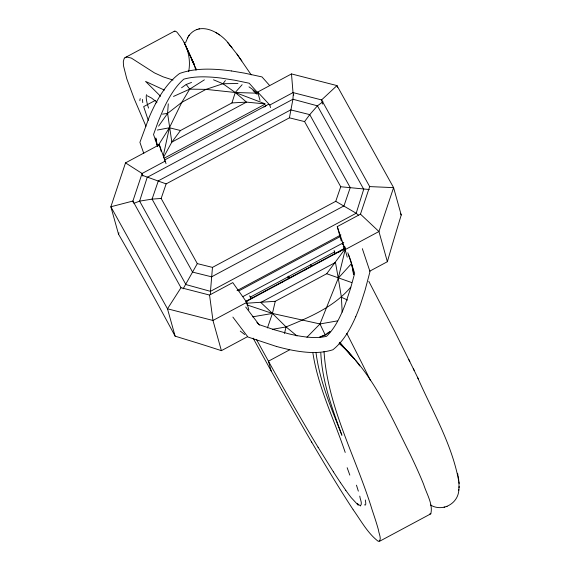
<?xml version="1.0" encoding="UTF-8"?>
<svg xmlns="http://www.w3.org/2000/svg" width="570" height="570" viewBox="0 0 570 570"><rect width="100%" height="100%" fill="white"/><g stroke="black" fill="none" stroke-linecap="round" stroke-linejoin="round"><path stroke-width="0.85" d="M293.237 94.57L292.93 99.237L289.418 117.826L166.148 183.889L161.153 198.46L197.306 263.618L212.475 267.387L335.744 201.317L340.739 186.746L304.587 121.588L289.418 117.826M163.398 157.548L171.834 142.13L167.594 113.401L168.278 103.833M212.475 267.387L210.465 291.341L210.658 294.612M430.514 505.013C442.584 512.366 458.722 503.424 458.843 489.302M459.007 487.728L458.964 481.764M458.722 490.563L459.128 486.481M188.649 71.67C191.1 59.123 187.644 45.885 179.842 35.86C178.431 34.599 176.322 29.747 174.221 31.621M163.319 155.61L169.404 127.773L181.787 102.351L189.696 89.141L204.359 79.843M267.43 327.935L272.424 313.45L275.267 301.302L326.71 273.735L345.028 249.012M284.473 333.5L286.069 326.916C309.403 317.362 334.17 306.909 350.735 287.166M306.924 337.276L319.984 323.952L338.274 278.16L345.327 249.161M260.034 100.427L257.697 92.041L291.491 73.929L336.977 85.593L393.592 187.63L401.23 214.983L394.205 238.338A429.196 59.608 -73.3 0 0 387.365 261.716L369.702 271.185M264.58 103.868L246.504 102.115L171.834 142.13L180.498 130.501L231.94 102.935L235.253 92.49L242.122 84.695M166.034 163.597L159.322 144.766L125.521 162.877L110.872 206.768L118.503 234.128A229.845 13.117 61.8 0 1 175.118 336.158L198.367 343.29A429.196 93.537 16.1 0 1 221.395 350.664L247.515 336.671M341.309 241.117L337.255 226.611L360.475 214.163L369.681 186.597L321.587 99.921L293.023 92.597L269.802 105.037L257.697 92.041M155.175 139.871L155.653 138.489M118.503 234.128L118.987 232.809M185.549 42.764L187.901 37.207M355.758 316.692C350.386 329.004 343.553 341.238 332.909 349.759C319.984 353.885 306.09 352.766 292.944 350.351A197.947 196.037 -52.3 0 1 276.35 346.403M155.824 103.22C161.809 91.977 169.283 81.161 179.607 73.473C192.061 69.006 205.556 68.614 218.631 69.554A193.373 156.308 -23.7 0 1 231.299 70.944M197.306 263.618L183.113 288.855M188.784 35.86C199.977 20.356 221.409 32.768 229.817 45.094M187.466 37.941L189.226 35.119M157.812 146.105L169.404 127.773L180.498 130.501M165.314 161.032L142.094 173.48L132.895 201.046L180.989 287.722L167.487 308.805L175.118 336.158M158.617 126.127L167.594 113.401L181.787 102.351L206.012 89.369L222.934 83.74L237.961 83.491M304.587 121.588L309.745 114.62L317.433 105.835L322.962 101.781M213.515 79.807L222.934 83.74L225.385 80.57M342.164 312.118L341.409 297.262L338.274 278.16L351.59 263.49M264.836 106.725L266.133 105.536L263.924 107.017M343.247 249.845L345.213 248.057L246.183 301.131M305.385 269.866L306.681 268.705M173.002 80.056L163.113 76.843L154.47 72.896L131.314 58.069L126.804 57.029L125.165 57.563L124.089 58.717L123.305 61.667L123.505 65.814L126.804 78.824L134.321 99.066L145.956 126.248M181.552 87.78L186.219 84.481L191.541 82.429M329.973 331.911L325.249 335.046L319.977 337.262M342.221 244.687L342.969 244.195M343.275 246.454L343.895 246.048M325.427 334.476L325.926 334.155M326.923 333.514L329.916 331.583M338.487 252.261L345.213 248.057M353.122 509.673C360.981 520.595 367.572 533.214 378.387 541.429C382.506 540.182 378.601 533.128 378.48 530.079C376.628 523.274 374.376 516.584 372.139 509.901C356.015 457.076 327.572 407.422 324.024 351.441M379.356 541.393L430.799 513.827C433.257 504.129 426.531 493.777 423.638 484.379C419.513 474.126 414.867 464.094 410.108 454.126C390.286 414.996 372.78 372.944 339.086 343.368M124.951 57.712L174.84 30.972M155.254 100.427L143.668 106.633L148.278 120.355M164.117 158.253L265.435 103.954M164.573 160.02L268.477 104.338M180.989 287.722L209.553 295.053L232.774 282.606L246.76 302.357L248.869 309.909M237.027 290.6L340.931 234.911M238.901 290.871L340.461 236.436M242.813 296.649L343.803 242.521M250.166 297.184L334.711 251.876M343.325 247.259L344.886 246.418M245.77 301.772L344.75 248.727M246.76 302.357L212.966 320.468L167.487 308.805L110.872 206.768L132.895 201.046L133.359 202.72M347.244 257.184L345.135 249.632L378.936 231.52L393.592 187.63L369.681 186.597M289.667 349.816L268.449 361.188L271.17 370.942L281.673 389.766M173.508 96.43L189.696 89.141L206.012 89.369L235.253 92.49L257.099 93.195M246.34 301.402L248.748 300.333M319.563 337.134L322.242 335.965M322.784 335.73L323.318 335.495M323.853 335.267L325.249 335.046L319.984 323.952L272.424 313.45L246.789 304.836M430.799 513.827L429.83 513.855M133.922 203.312L139.614 201.132L152.076 199.122L161.153 198.46M360.34 506.01C362.848 503.602 359.877 498.971 359.777 496.114M444.094 507.264L444.849 507.072M446.36 506.666L447.122 506.474M196.579 29.554L197.341 29.369M198.844 28.956L199.607 28.771M157.349 130.046L169.404 127.773M280.853 282.549L282.563 282.243M272.517 329.31L286.069 326.916L297.027 335.987M319.984 323.952L337.355 320.903M252.61 316.834L272.424 313.45L286.069 326.916M162.493 114.128L167.594 113.401M275.267 301.302L246.112 303.261M231.94 102.935L246.504 102.115L235.253 92.49L222.934 83.74M369.31 189.525L340.739 186.746M231.306 70.937L244.644 73.16L261.986 76.914L269.467 85.322M276.343 346.432L247.921 337.005L232.873 317.091M326.71 273.735L351.711 282.556M147.331 95.817L151.513 98.033L157.014 102.237M164.388 90.096L145.578 81.425L160.583 96.287M235.253 92.49L264.623 103.64M166.148 183.889L142.472 175.368M341.409 297.262L347.636 300.084M335.744 201.317L356.186 213.244L358.623 215.31M125.521 162.877L142.094 173.48L142.814 176.037M218.182 34.008L219.514 34.92M215.709 32.355L217.049 33.274M358.259 505.248L351.163 497.589A226.938 12.932 61.8 0 1 345.776 490.307M343.297 246.447L345.263 247.964M240.284 331.099L244.708 334.526M339.335 343.019L347.387 350.942L354.626 359.235M360.475 214.163L378.936 231.52L387.365 261.716M272.424 313.45L260.804 302.471L335.466 262.457L338.274 278.16M339.77 342.748L350.75 354.839M339.734 342.314L350.65 355.082M258.182 93.273L249.197 83.227L234.783 80.227L220.896 78.054A170.366 137.712 -23.7 0 0 213.465 77.285C203.583 76.544 193.444 76.451 183.825 79.145C176.501 85.486 171.242 93.822 166.761 102.322A170.366 137.712 -23.7 0 0 163.597 108.763L158.332 121.196L153.537 134.492L157.527 145.984M229.917 45.244L236.985 54.15L251.22 74.862M227.694 42.608L232.018 47.702M350.814 354.925L353.464 358.238M355.352 360.14L357.96 363.496M249.503 295.809L251.669 298.644M245.698 307.009L259.008 324.579L274.006 329.681L288.42 333.735A170.366 168.727 -52.3 0 0 296.108 335.431C306.083 337.298 316.493 338.573 326.517 336.321C333.992 329.189 338.765 319.777 342.812 310.401A170.366 168.727 -52.3 0 0 345.719 303.019L350.457 288.705L354.668 273.315L347.828 252.774M358.423 364.109L359.784 365.947M186.219 84.481L189.696 89.141M236.985 54.15L239.03 57.029M239.842 58.133L241.844 60.947M345.798 490.343L340.596 482.797M191.249 59.166L194.071 64.189L195.816 70.046M333.393 471.832L318.053 447.194M192.482 61.866L193.123 63.035M271.17 370.942L260.54 351.669A270.301 15.433 61.8 0 1 253.144 338.138M193.451 63.633L196.664 69.903M368.811 281.323L394.768 331.491L414.276 370.614M408.889 359.656L409.809 361.53M417.482 377.247C432.687 411.925 452.958 445.74 459.128 483.524M413.279 368.583L418.551 379.428M193.373 62.686L184.195 42.672L194.071 64.189L185.599 45.515M345.206 452.445C334.205 419.42 318.21 387.757 312.916 353.079M143.804 153.472L139.907 142.343L149.176 117.242A197.947 160.006 -23.7 0 1 155.81 103.213M337.255 226.611L345.135 249.632M362.342 248.677L370.001 271.577L365.071 290.201L360.653 304.052A193.373 191.506 -52.3 0 1 355.766 316.692M334.091 250.479L335.203 253.878M356.464 485.177L358.345 491.141M337.454 87.303L336.977 85.593L321.587 99.921L322.755 104.111M293.735 95.154L293.023 92.597L291.491 73.929M269.802 105.037L270.515 107.602M221.395 350.664L212.966 320.468L209.553 295.053M159.322 144.766L161.196 151.47M458.209 476.442L458.814 480.446M457.582 473.278L458.016 475.508M142.757 102.6L142.436 99.451M316.008 352.631C319.713 381.458 331.362 408.441 341.907 435.266C332.267 408.64 322.107 381.558 320.81 352.951M288.897 278.851A229.867 12.918 61.8 0 1 287.786 276.764M310.579 264.623A229.867 12.918 61.8 0 1 311.334 266.033M346.788 333.414A229.867 12.918 61.8 0 1 370.343 380.233M139.871 100.712A301.786 23.192 57.8 0 1 140.234 98.624M256.443 339.406A227.993 13.025 61.8 0 0 268.456 361.223A227.993 13.025 61.8 0 0 318.103 447.3M148.535 108.093A309.724 26.32 56.3 0 1 146.547 94.67M289.724 278.217A228.014 13.025 61.8 0 1 288.584 276.079M353.022 509.466A266.532 15.198 61.8 0 1 311.612 441.978M311.712 442.213A270.301 15.433 61.8 0 1 281.687 389.795M347.151 467.714A301.786 12.476 65.8 0 1 349.816 475.116M360.048 505.476A253.55 14.328 61.3 0 1 357.297 503.445M340.568 482.754A223.939 12.761 61.8 0 1 333.372 471.782M365.299 499.99A309.724 10.937 67.5 0 1 364.551 504.778M156.9 144.93A60.42 34.435 -67.1 0 1 155.831 137.912M248.969 86.847A60.021 30.267 13 0 1 256.35 92.532M157.498 146.333A60.114 44.88 33 0 1 156.294 138.995M252.994 90.602A60.427 49.305 -85.4 0 1 257.12 94.321M400.397 213.429A229.845 13.117 61.8 0 1 401.23 214.983M348.227 254.469A64.175 55.062 54.6 0 1 348.605 255.396M259.649 325.021A60.42 48.942 30.8 0 1 256.885 322.478M351.569 263.497A60.021 45.002 -90 0 1 353.706 274.605M348.562 254.783A66.191 53.822 76.3 0 1 351.59 263.49M351.533 264.466A60.427 52.547 73.8 0 1 353.464 274.427M363.724 189.261L356.186 213.244L210.465 291.341L185.906 284.558L139.614 201.132L147.21 177.334L292.93 99.237L317.433 105.835L363.724 189.261M158.339 180.833L152.076 199.122L192.567 272.097L211.605 276.828L343.974 205.884L350.244 187.594L309.745 114.62L290.714 109.896L158.339 180.833"/></g></svg>
